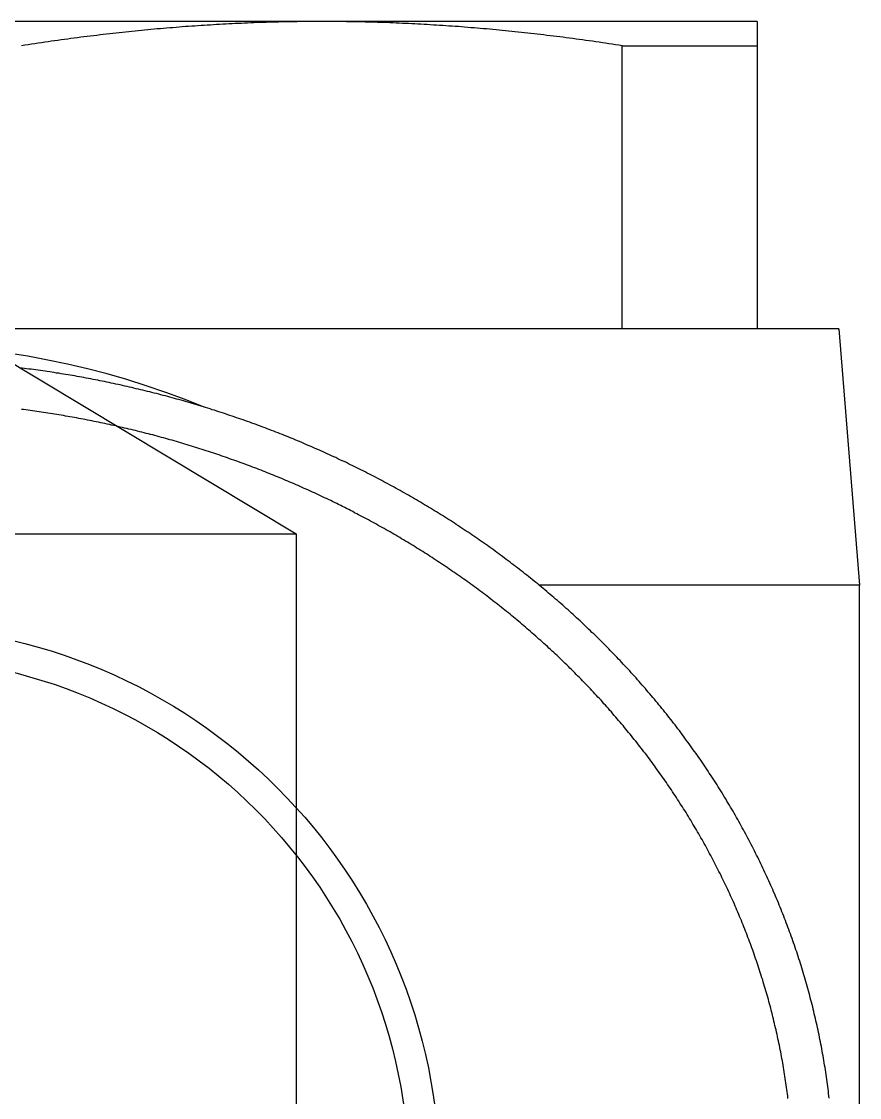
# Model space of a CAD drawing. Extents: x -40.5 to 40.2, y -38.3 to 13.3.
# Drawn here: x 30.31 to 38.5, y 0.8 to 11.3 of the extents above; entities that cross this region are included whole.
import ezdxf

# ---------------------------------------------------------------- set-up
doc = ezdxf.new("R2010")
doc.units = 0
doc.linetypes.add('DASHED', pattern=[19.05, 12.7, -6.35])
doc.layers.get('0').update_dxf_attribs({"linetype": 'CONTINUOUS'})

msp = doc.modelspace()

# ---------------------------------------------------------------- linework, layer by layer
at = {"color": 7, "linetype": 'CONTINUOUS'}
for p, q in [((33.247, 11.3), (24.747, 11.3)), ((37.497, 11.3), (33.247, 11.3)), ((37.497, 11.3), (37.497, 11.063)), ((36.181, 8.3), (36.181, 11.063)), ((36.181, 11.063), (37.497, 11.063)), ((37.497, 11.063), (37.497, 8.3)), ((38.297, 8.3), (19.697, 8.3)), ((38.297, 8.3), (38.497, 5.8)), ((38.497, 5.8), (35.368, 5.8)), ((38.497, -7.2), (38.497, 5.8))]:
    msp.add_line(p, q, dxfattribs=at)
at = {"color": 3, "linetype": 'DASHED'}
for p, q in [((28.997, 8.703), (32.997, 6.3)), ((24.997, 6.3), (32.997, 6.3)), ((32.997, 6.3), (32.997, -22.2))]:
    msp.add_line(p, q, dxfattribs=at)
at = {"color": 7}
for points in [[(33.247, 11.3, 0), (33.217, 11.3, 0), (33.187, 11.3, 0), (33.156, 11.3, 0), (33.126, 11.3, 0), (33.096, 11.299, 0), (33.066, 11.299, 0), (33.035, 11.299, 0), (33.005, 11.298, 0), (32.975, 11.298, 0), (32.945, 11.297, 0), (32.914, 11.297, 0), (32.884, 11.296, 0), (32.854, 11.296, 0), (32.824, 11.295, 0), (32.794, 11.294, 0), (32.763, 11.293, 0), (32.733, 11.293, 0), (32.703, 11.292, 0), (32.673, 11.291, 0), (32.642, 11.29, 0), (32.612, 11.289, 0), (32.582, 11.287, 0), (32.552, 11.286, 0), (32.522, 11.285, 0), (32.491, 11.284, 0), (32.461, 11.282, 0), (32.431, 11.281, 0), (32.401, 11.28, 0), (32.37, 11.278, 0), (32.34, 11.277, 0), (32.31, 11.275, 0), (32.279, 11.273, 0), (32.249, 11.272, 0), (32.219, 11.27, 0), (32.188, 11.268, 0), (32.158, 11.266, 0), (32.128, 11.264, 0), (32.097, 11.262, 0), (32.067, 11.261, 0), (32.037, 11.258, 0), (32.006, 11.256, 0), (31.976, 11.254, 0), (31.945, 11.252, 0), (31.915, 11.25, 0), (31.884, 11.247, 0), (31.854, 11.245, 0), (31.823, 11.243, 0), (31.793, 11.24, 0), (31.762, 11.238, 0), (31.731, 11.235, 0), (31.701, 11.232, 0), (31.67, 11.23, 0), (31.639, 11.227, 0), (31.608, 11.224, 0), (31.578, 11.221, 0), (31.547, 11.219, 0), (31.516, 11.216, 0), (31.485, 11.213, 0), (31.454, 11.21, 0), (31.423, 11.207, 0), (31.392, 11.203, 0), (31.361, 11.2, 0), (31.33, 11.197, 0), (31.299, 11.194, 0), (31.268, 11.19, 0), (31.237, 11.187, 0), (31.206, 11.183, 0), (31.175, 11.18, 0), (31.143, 11.176, 0), (31.112, 11.172, 0), (31.081, 11.169, 0), (31.049, 11.165, 0), (31.018, 11.161, 0), (30.986, 11.157, 0), (30.955, 11.153, 0), (30.923, 11.149, 0), (30.892, 11.146, 0), (30.86, 11.141, 0), (30.828, 11.137, 0), (30.797, 11.133, 0), (30.765, 11.129, 0), (30.733, 11.124, 0), (30.701, 11.12, 0), (30.669, 11.116, 0), (30.637, 11.111, 0), (30.605, 11.107, 0), (30.573, 11.102, 0), (30.541, 11.098, 0), (30.509, 11.093, 0), (30.476, 11.088, 0), (30.444, 11.083, 0), (30.412, 11.078, 0), (30.379, 11.073, 0), (30.346, 11.069, 0), (30.314, 11.063, 0)], [(36.181, 11.063, 0), (36.148, 11.069, 0), (36.115, 11.073, 0), (36.083, 11.078, 0), (36.051, 11.083, 0), (36.018, 11.088, 0), (35.986, 11.093, 0), (35.954, 11.098, 0), (35.922, 11.102, 0), (35.889, 11.107, 0), (35.857, 11.111, 0), (35.825, 11.116, 0), (35.793, 11.12, 0), (35.761, 11.124, 0), (35.73, 11.129, 0), (35.698, 11.133, 0), (35.666, 11.137, 0), (35.634, 11.141, 0), (35.603, 11.146, 0), (35.571, 11.149, 0), (35.539, 11.153, 0), (35.508, 11.157, 0), (35.477, 11.161, 0), (35.445, 11.165, 0), (35.414, 11.169, 0), (35.382, 11.172, 0), (35.351, 11.176, 0), (35.32, 11.18, 0), (35.289, 11.183, 0), (35.257, 11.187, 0), (35.226, 11.19, 0), (35.195, 11.194, 0), (35.164, 11.197, 0), (35.133, 11.2, 0), (35.102, 11.203, 0), (35.071, 11.207, 0), (35.04, 11.21, 0), (35.009, 11.213, 0), (34.978, 11.216, 0), (34.948, 11.219, 0), (34.917, 11.221, 0), (34.886, 11.224, 0), (34.855, 11.227, 0), (34.825, 11.23, 0), (34.794, 11.232, 0), (34.763, 11.235, 0), (34.733, 11.238, 0), (34.702, 11.24, 0), (34.671, 11.243, 0), (34.641, 11.245, 0), (34.61, 11.247, 0), (34.58, 11.25, 0), (34.549, 11.252, 0), (34.519, 11.254, 0), (34.488, 11.256, 0), (34.458, 11.258, 0), (34.427, 11.261, 0), (34.397, 11.262, 0), (34.367, 11.264, 0), (34.336, 11.266, 0), (34.306, 11.268, 0), (34.276, 11.27, 0), (34.245, 11.272, 0), (34.215, 11.273, 0), (34.185, 11.275, 0), (34.154, 11.277, 0), (34.124, 11.278, 0), (34.094, 11.28, 0), (34.063, 11.281, 0), (34.033, 11.282, 0), (34.003, 11.284, 0), (33.973, 11.285, 0), (33.943, 11.286, 0), (33.912, 11.287, 0), (33.882, 11.289, 0), (33.852, 11.29, 0), (33.822, 11.291, 0), (33.791, 11.292, 0), (33.761, 11.293, 0), (33.731, 11.293, 0), (33.701, 11.294, 0), (33.671, 11.295, 0), (33.64, 11.296, 0), (33.61, 11.296, 0), (33.58, 11.297, 0), (33.55, 11.297, 0), (33.52, 11.298, 0), (33.489, 11.298, 0), (33.459, 11.299, 0), (33.429, 11.299, 0), (33.399, 11.299, 0), (33.368, 11.3, 0), (33.338, 11.3, 0), (33.308, 11.3, 0), (33.278, 11.3, 0), (33.247, 11.3, 0)], [(38.202, 0.793, 0), (38.199, 0.816, 0), (38.196, 0.839, 0), (38.193, 0.862, 0), (38.191, 0.885, 0), (38.188, 0.908, 0), (38.184, 0.931, 0), (38.181, 0.954, 0), (38.178, 0.977, 0), (38.175, 1, 0), (38.171, 1.023, 0), (38.168, 1.046, 0), (38.164, 1.069, 0), (38.161, 1.092, 0), (38.157, 1.115, 0), (38.153, 1.137, 0), (38.149, 1.16, 0), (38.145, 1.183, 0), (38.142, 1.206, 0), (38.137, 1.229, 0), (38.133, 1.252, 0), (38.129, 1.275, 0), (38.125, 1.298, 0), (38.12, 1.32, 0), (38.116, 1.343, 0), (38.111, 1.366, 0), (38.107, 1.389, 0), (38.102, 1.412, 0), (38.097, 1.434, 0), (38.092, 1.457, 0), (38.087, 1.48, 0), (38.083, 1.503, 0), (38.078, 1.525, 0), (38.072, 1.548, 0), (38.067, 1.571, 0), (38.062, 1.593, 0), (38.056, 1.616, 0), (38.051, 1.639, 0), (38.046, 1.661, 0), (38.04, 1.684, 0), (38.034, 1.706, 0), (38.029, 1.729, 0), (38.023, 1.751, 0), (38.017, 1.774, 0), (38.011, 1.796, 0), (38.005, 1.819, 0), (37.999, 1.841, 0), (37.993, 1.864, 0), (37.986, 1.886, 0), (37.98, 1.909, 0), (37.974, 1.931, 0), (37.967, 1.953, 0), (37.961, 1.976, 0), (37.954, 1.998, 0), (37.947, 2.02, 0), (37.941, 2.042, 0), (37.934, 2.065, 0), (37.927, 2.087, 0), (37.92, 2.109, 0), (37.913, 2.131, 0), (37.906, 2.153, 0), (37.899, 2.176, 0), (37.891, 2.198, 0), (37.884, 2.22, 0), (37.877, 2.242, 0), (37.869, 2.264, 0), (37.861, 2.286, 0), (37.854, 2.308, 0), (37.846, 2.33, 0), (37.839, 2.352, 0), (37.831, 2.374, 0), (37.823, 2.396, 0), (37.815, 2.418, 0), (37.807, 2.439, 0), (37.799, 2.461, 0), (37.79, 2.483, 0), (37.782, 2.505, 0), (37.774, 2.526, 0), (37.765, 2.548, 0), (37.757, 2.57, 0), (37.748, 2.591, 0), (37.74, 2.613, 0), (37.731, 2.635, 0), (37.722, 2.656, 0), (37.714, 2.678, 0), (37.705, 2.699, 0), (37.696, 2.721, 0), (37.687, 2.742, 0), (37.678, 2.764, 0), (37.669, 2.785, 0), (37.659, 2.806, 0), (37.65, 2.828, 0), (37.641, 2.849, 0), (37.631, 2.87, 0), (37.622, 2.891, 0), (37.612, 2.913, 0), (37.603, 2.934, 0), (37.593, 2.955, 0), (37.583, 2.976, 0), (37.574, 2.997, 0), (37.564, 3.018, 0), (37.554, 3.039, 0), (37.544, 3.06, 0), (37.534, 3.081, 0), (37.523, 3.102, 0), (37.513, 3.123, 0), (37.503, 3.144, 0), (37.493, 3.164, 0), (37.482, 3.185, 0), (37.472, 3.206, 0), (37.461, 3.227, 0), (37.451, 3.247, 0), (37.44, 3.268, 0), (37.429, 3.289, 0), (37.419, 3.309, 0), (37.408, 3.33, 0), (37.397, 3.35, 0), (37.386, 3.371, 0), (37.375, 3.391, 0), (37.364, 3.411, 0), (37.353, 3.432, 0), (37.342, 3.452, 0), (37.331, 3.472, 0), (37.319, 3.493, 0), (37.308, 3.513, 0), (37.296, 3.533, 0), (37.285, 3.553, 0), (37.273, 3.573, 0), (37.262, 3.593, 0), (37.25, 3.613, 0), (37.238, 3.633, 0), (37.227, 3.653, 0), (37.215, 3.673, 0), (37.203, 3.693, 0), (37.191, 3.713, 0), (37.179, 3.732, 0), (37.167, 3.752, 0), (37.155, 3.772, 0), (37.142, 3.791, 0), (37.13, 3.811, 0), (37.118, 3.83, 0), (37.106, 3.85, 0), (37.093, 3.869, 0), (37.081, 3.889, 0), (37.068, 3.908, 0), (37.056, 3.928, 0), (37.043, 3.947, 0), (37.03, 3.966, 0), (37.018, 3.986, 0), (37.005, 4.005, 0), (36.992, 4.024, 0), (36.979, 4.043, 0), (36.966, 4.062, 0), (36.953, 4.081, 0), (36.94, 4.1, 0), (36.927, 4.119, 0), (36.914, 4.138, 0), (36.901, 4.157, 0), (36.887, 4.176, 0), (36.874, 4.194, 0), (36.861, 4.213, 0), (36.847, 4.232, 0), (36.834, 4.25, 0), (36.82, 4.269, 0), (36.806, 4.288, 0), (36.793, 4.306, 0), (36.779, 4.325, 0), (36.765, 4.343, 0), (36.752, 4.362, 0), (36.738, 4.38, 0), (36.724, 4.398, 0), (36.71, 4.416, 0), (36.696, 4.435, 0), (36.682, 4.453, 0), (36.668, 4.471, 0), (36.654, 4.489, 0), (36.639, 4.507, 0), (36.625, 4.525, 0), (36.611, 4.543, 0), (36.596, 4.561, 0), (36.582, 4.579, 0), (36.568, 4.597, 0), (36.553, 4.615, 0), (36.539, 4.632, 0), (36.524, 4.65, 0), (36.509, 4.668, 0), (36.495, 4.686, 0), (36.48, 4.703, 0), (36.465, 4.721, 0), (36.45, 4.738, 0), (36.435, 4.756, 0), (36.42, 4.773, 0), (36.406, 4.79, 0), (36.391, 4.808, 0), (36.375, 4.825, 0), (36.36, 4.842, 0), (36.345, 4.86, 0), (36.33, 4.877, 0), (36.315, 4.894, 0), (36.299, 4.911, 0), (36.284, 4.928, 0), (36.269, 4.945, 0), (36.253, 4.962, 0), (36.238, 4.979, 0), (36.222, 4.996, 0), (36.206, 5.012, 0), (36.191, 5.029, 0), (36.175, 5.046, 0), (36.16, 5.063, 0), (36.144, 5.079, 0), (36.128, 5.096, 0), (36.112, 5.112, 0), (36.096, 5.129, 0), (36.08, 5.145, 0), (36.064, 5.162, 0), (36.048, 5.178, 0), (36.032, 5.194, 0), (36.016, 5.211, 0), (36, 5.227, 0), (35.984, 5.243, 0), (35.967, 5.259, 0), (35.951, 5.275, 0), (35.935, 5.292, 0), (35.918, 5.308, 0), (35.902, 5.323, 0), (35.885, 5.339, 0), (35.869, 5.355, 0), (35.852, 5.371, 0), (35.836, 5.387, 0), (35.819, 5.403, 0), (35.803, 5.418, 0), (35.786, 5.434, 0), (35.769, 5.45, 0), (35.752, 5.465, 0), (35.735, 5.481, 0), (35.718, 5.496, 0), (35.702, 5.512, 0), (35.685, 5.527, 0), (35.668, 5.542, 0), (35.651, 5.558, 0), (35.633, 5.573, 0), (35.616, 5.588, 0), (35.599, 5.603, 0), (35.582, 5.619, 0), (35.565, 5.634, 0), (35.547, 5.649, 0), (35.53, 5.664, 0), (35.513, 5.679, 0), (35.495, 5.693, 0), (35.478, 5.708, 0), (35.461, 5.723, 0), (35.443, 5.738, 0), (35.425, 5.753, 0), (35.408, 5.767, 0), (35.39, 5.782, 0), (35.373, 5.796, 0), (35.355, 5.811, 0), (35.337, 5.825, 0), (35.319, 5.84, 0), (35.301, 5.854, 0), (35.284, 5.869, 0), (35.266, 5.883, 0), (35.248, 5.897, 0), (35.23, 5.911, 0), (35.212, 5.925, 0), (35.194, 5.94, 0), (35.176, 5.954, 0), (35.158, 5.968, 0), (35.139, 5.982, 0), (35.121, 5.996, 0), (35.103, 6.009, 0), (35.085, 6.023, 0), (35.067, 6.037, 0), (35.048, 6.051, 0), (35.03, 6.064, 0), (35.012, 6.078, 0), (34.993, 6.092, 0), (34.975, 6.105, 0), (34.956, 6.119, 0), (34.938, 6.132, 0), (34.919, 6.146, 0), (34.901, 6.159, 0), (34.882, 6.172, 0), (34.863, 6.186, 0), (34.845, 6.199, 0), (34.826, 6.212, 0), (34.807, 6.225, 0), (34.788, 6.238, 0), (34.77, 6.251, 0), (34.751, 6.264, 0), (34.732, 6.277, 0), (34.713, 6.29, 0), (34.694, 6.303, 0), (34.675, 6.316, 0), (34.656, 6.328, 0), (34.637, 6.341, 0), (34.618, 6.354, 0), (34.599, 6.366, 0), (34.58, 6.379, 0), (34.56, 6.391, 0), (34.541, 6.404, 0), (34.522, 6.416, 0), (34.503, 6.429, 0), (34.484, 6.441, 0), (34.464, 6.453, 0), (34.445, 6.465, 0), (34.426, 6.478, 0), (34.406, 6.49, 0), (34.387, 6.502, 0), (34.367, 6.514, 0), (34.348, 6.526, 0), (34.328, 6.538, 0), (34.309, 6.55, 0), (34.289, 6.561, 0), (34.27, 6.573, 0), (34.25, 6.585, 0), (34.23, 6.597, 0), (34.211, 6.608, 0), (34.191, 6.62, 0), (34.171, 6.631, 0), (34.152, 6.643, 0), (34.132, 6.654, 0), (34.112, 6.666, 0), (34.092, 6.677, 0), (34.072, 6.688, 0), (34.052, 6.7, 0), (34.032, 6.711, 0), (34.013, 6.722, 0), (33.993, 6.733, 0), (33.973, 6.744, 0), (33.953, 6.755, 0), (33.933, 6.766, 0), (33.913, 6.777, 0), (33.892, 6.788, 0), (33.872, 6.799, 0), (33.852, 6.809, 0), (33.832, 6.82, 0), (33.812, 6.831, 0), (33.792, 6.841, 0), (33.772, 6.852, 0), (33.751, 6.863, 0), (33.731, 6.873, 0), (33.711, 6.883, 0), (33.69, 6.894, 0), (33.67, 6.904, 0), (33.65, 6.914, 0), (33.629, 6.925, 0), (33.609, 6.935, 0), (33.589, 6.945, 0), (33.568, 6.955, 0), (33.548, 6.965, 0), (33.527, 6.975, 0), (33.507, 6.985, 0), (33.486, 6.995, 0), (33.466, 7.005, 0), (33.445, 7.014, 0), (33.424, 7.024, 0), (33.404, 7.034, 0), (33.383, 7.044, 0), (33.363, 7.053, 0), (33.342, 7.063, 0), (33.321, 7.072, 0), (33.3, 7.082, 0), (33.28, 7.091, 0), (33.259, 7.1, 0), (33.238, 7.11, 0), (33.218, 7.119, 0), (33.197, 7.128, 0), (33.176, 7.137, 0), (33.155, 7.146, 0), (33.134, 7.155, 0), (33.113, 7.164, 0), (33.092, 7.173, 0), (33.071, 7.182, 0), (33.05, 7.191, 0), (33.029, 7.2, 0), (33.008, 7.209, 0), (32.987, 7.217, 0), (32.967, 7.226, 0), (32.946, 7.235, 0), (32.924, 7.243, 0), (32.903, 7.252, 0), (32.882, 7.26, 0), (32.861, 7.269, 0), (32.84, 7.277, 0), (32.819, 7.285, 0), (32.798, 7.294, 0), (32.777, 7.302, 0), (32.755, 7.31, 0), (32.734, 7.318, 0), (32.713, 7.326, 0), (32.692, 7.334, 0), (32.67, 7.342, 0), (32.649, 7.35, 0), (32.628, 7.358, 0), (32.606, 7.366, 0), (32.585, 7.374, 0), (32.564, 7.381, 0), (32.542, 7.389, 0), (32.521, 7.397, 0), (32.5, 7.404, 0), (32.478, 7.412, 0), (32.457, 7.419, 0), (32.435, 7.427, 0), (32.414, 7.434, 0), (32.392, 7.442, 0), (32.371, 7.449, 0), (32.349, 7.456, 0), (32.328, 7.463, 0), (32.306, 7.471, 0), (32.285, 7.478, 0), (32.263, 7.485, 0), (32.242, 7.492, 0), (32.22, 7.499, 0), (32.199, 7.506, 0), (32.177, 7.512, 0), (32.155, 7.519, 0), (32.134, 7.526, 0), (32.112, 7.533, 0), (32.09, 7.539, 0), (32.069, 7.546, 0), (32.047, 7.553, 0), (32.025, 7.559, 0), (32.004, 7.566, 0), (31.982, 7.572, 0), (31.96, 7.579, 0), (31.938, 7.585, 0), (31.916, 7.591, 0), (31.895, 7.597, 0), (31.873, 7.604, 0), (31.851, 7.61, 0), (31.829, 7.616, 0), (31.807, 7.622, 0), (31.785, 7.628, 0), (31.764, 7.634, 0), (31.742, 7.64, 0), (31.72, 7.646, 0), (31.698, 7.651, 0), (31.676, 7.657, 0), (31.654, 7.663, 0), (31.632, 7.669, 0), (31.61, 7.674, 0), (31.588, 7.68, 0), (31.566, 7.685, 0), (31.544, 7.691, 0), (31.522, 7.696, 0), (31.5, 7.702, 0), (31.478, 7.707, 0), (31.456, 7.712, 0), (31.434, 7.717, 0), (31.412, 7.723, 0), (31.39, 7.728, 0), (31.368, 7.733, 0), (31.346, 7.738, 0), (31.324, 7.743, 0), (31.301, 7.748, 0), (31.279, 7.753, 0), (31.257, 7.758, 0), (31.235, 7.762, 0), (31.213, 7.767, 0), (31.191, 7.772, 0), (31.169, 7.776, 0), (31.146, 7.781, 0), (31.124, 7.786, 0), (31.102, 7.79, 0), (31.08, 7.795, 0), (31.058, 7.799, 0), (31.035, 7.803, 0), (31.013, 7.808, 0), (30.991, 7.812, 0), (30.968, 7.816, 0), (30.946, 7.82, 0), (30.924, 7.825, 0), (30.902, 7.829, 0), (30.879, 7.833, 0), (30.857, 7.837, 0), (30.835, 7.841, 0), (30.812, 7.844, 0), (30.79, 7.848, 0), (30.768, 7.852, 0), (30.745, 7.856, 0), (30.723, 7.86, 0), (30.701, 7.863, 0), (30.678, 7.867, 0), (30.656, 7.87, 0), (30.634, 7.874, 0), (30.611, 7.877, 0), (30.589, 7.881, 0), (30.566, 7.884, 0), (30.544, 7.887, 0), (30.521, 7.891, 0), (30.499, 7.894, 0), (30.477, 7.897, 0), (30.454, 7.9, 0), (30.432, 7.903, 0), (30.409, 7.906, 0), (30.387, 7.909, 0), (30.364, 7.912, 0), (30.342, 7.915, 0), (30.319, 7.918, 0), (30.297, 7.921, 0)], [(37.799, 0.79, 0), (37.797, 0.812, 0), (37.794, 0.834, 0), (37.791, 0.855, 0), (37.788, 0.877, 0), (37.785, 0.899, 0), (37.782, 0.92, 0), (37.779, 0.942, 0), (37.776, 0.964, 0), (37.772, 0.985, 0), (37.769, 1.007, 0), (37.766, 1.029, 0), (37.762, 1.05, 0), (37.759, 1.072, 0), (37.755, 1.094, 0), (37.751, 1.115, 0), (37.748, 1.137, 0), (37.744, 1.158, 0), (37.74, 1.18, 0), (37.736, 1.201, 0), (37.732, 1.223, 0), (37.728, 1.244, 0), (37.723, 1.266, 0), (37.719, 1.288, 0), (37.715, 1.309, 0), (37.71, 1.33, 0), (37.706, 1.352, 0), (37.701, 1.373, 0), (37.697, 1.395, 0), (37.692, 1.416, 0), (37.687, 1.438, 0), (37.682, 1.459, 0), (37.677, 1.48, 0), (37.672, 1.502, 0), (37.667, 1.523, 0), (37.662, 1.544, 0), (37.657, 1.566, 0), (37.652, 1.587, 0), (37.647, 1.608, 0), (37.641, 1.63, 0), (37.636, 1.651, 0), (37.63, 1.672, 0), (37.624, 1.693, 0), (37.619, 1.715, 0), (37.613, 1.736, 0), (37.607, 1.757, 0), (37.601, 1.778, 0), (37.595, 1.799, 0), (37.589, 1.82, 0), (37.583, 1.841, 0), (37.577, 1.863, 0), (37.571, 1.884, 0), (37.564, 1.905, 0), (37.558, 1.926, 0), (37.552, 1.947, 0), (37.545, 1.968, 0), (37.538, 1.989, 0), (37.532, 2.01, 0), (37.525, 2.03, 0), (37.518, 2.051, 0), (37.511, 2.072, 0), (37.505, 2.093, 0), (37.498, 2.114, 0), (37.49, 2.135, 0), (37.483, 2.156, 0), (37.476, 2.176, 0), (37.469, 2.197, 0), (37.462, 2.218, 0), (37.454, 2.239, 0), (37.447, 2.259, 0), (37.439, 2.28, 0), (37.432, 2.3, 0), (37.424, 2.321, 0), (37.416, 2.342, 0), (37.408, 2.362, 0), (37.401, 2.383, 0), (37.393, 2.403, 0), (37.385, 2.424, 0), (37.377, 2.444, 0), (37.368, 2.465, 0), (37.36, 2.485, 0), (37.352, 2.505, 0), (37.344, 2.526, 0), (37.335, 2.546, 0), (37.327, 2.566, 0), (37.318, 2.587, 0), (37.31, 2.607, 0), (37.301, 2.627, 0), (37.292, 2.647, 0), (37.284, 2.667, 0), (37.275, 2.688, 0), (37.266, 2.708, 0), (37.257, 2.728, 0), (37.248, 2.748, 0), (37.239, 2.768, 0), (37.23, 2.788, 0), (37.22, 2.808, 0), (37.211, 2.828, 0), (37.202, 2.848, 0), (37.192, 2.868, 0), (37.183, 2.887, 0), (37.173, 2.907, 0), (37.164, 2.927, 0), (37.154, 2.947, 0), (37.145, 2.966, 0), (37.135, 2.986, 0), (37.125, 3.006, 0), (37.115, 3.025, 0), (37.105, 3.045, 0), (37.095, 3.065, 0), (37.085, 3.084, 0), (37.075, 3.104, 0), (37.065, 3.123, 0), (37.054, 3.143, 0), (37.044, 3.162, 0), (37.034, 3.181, 0), (37.023, 3.201, 0), (37.013, 3.22, 0), (37.002, 3.239, 0), (36.992, 3.258, 0), (36.981, 3.278, 0), (36.97, 3.297, 0), (36.96, 3.316, 0), (36.949, 3.335, 0), (36.938, 3.354, 0), (36.927, 3.373, 0), (36.916, 3.392, 0), (36.905, 3.411, 0), (36.894, 3.43, 0), (36.883, 3.449, 0), (36.871, 3.468, 0), (36.86, 3.486, 0), (36.849, 3.505, 0), (36.837, 3.524, 0), (36.826, 3.543, 0), (36.814, 3.561, 0), (36.803, 3.58, 0), (36.791, 3.599, 0), (36.78, 3.617, 0), (36.768, 3.636, 0), (36.756, 3.654, 0), (36.744, 3.673, 0), (36.732, 3.691, 0), (36.721, 3.709, 0), (36.709, 3.728, 0), (36.697, 3.746, 0), (36.684, 3.764, 0), (36.672, 3.782, 0), (36.66, 3.801, 0), (36.648, 3.819, 0), (36.636, 3.837, 0), (36.623, 3.855, 0), (36.611, 3.873, 0), (36.598, 3.891, 0), (36.586, 3.909, 0), (36.573, 3.927, 0), (36.561, 3.945, 0), (36.548, 3.962, 0), (36.535, 3.98, 0), (36.523, 3.998, 0), (36.51, 4.016, 0), (36.497, 4.033, 0), (36.484, 4.051, 0), (36.471, 4.069, 0), (36.458, 4.086, 0), (36.445, 4.104, 0), (36.432, 4.121, 0), (36.419, 4.139, 0), (36.406, 4.156, 0), (36.392, 4.173, 0), (36.379, 4.191, 0), (36.366, 4.208, 0), (36.352, 4.225, 0), (36.339, 4.242, 0), (36.325, 4.26, 0), (36.312, 4.277, 0), (36.298, 4.294, 0), (36.285, 4.311, 0), (36.271, 4.328, 0), (36.257, 4.345, 0), (36.243, 4.362, 0), (36.23, 4.379, 0), (36.216, 4.395, 0), (36.202, 4.412, 0), (36.188, 4.429, 0), (36.174, 4.446, 0), (36.16, 4.462, 0), (36.145, 4.479, 0), (36.131, 4.496, 0), (36.117, 4.512, 0), (36.103, 4.529, 0), (36.089, 4.545, 0), (36.074, 4.562, 0), (36.06, 4.578, 0), (36.045, 4.595, 0), (36.031, 4.611, 0), (36.016, 4.627, 0), (36.002, 4.643, 0), (35.987, 4.66, 0), (35.973, 4.676, 0), (35.958, 4.692, 0), (35.943, 4.708, 0), (35.928, 4.724, 0), (35.913, 4.74, 0), (35.899, 4.756, 0), (35.884, 4.772, 0), (35.869, 4.788, 0), (35.854, 4.804, 0), (35.839, 4.819, 0), (35.824, 4.835, 0), (35.808, 4.851, 0), (35.793, 4.867, 0), (35.778, 4.882, 0), (35.763, 4.898, 0), (35.747, 4.913, 0), (35.732, 4.929, 0), (35.717, 4.944, 0), (35.701, 4.96, 0), (35.686, 4.975, 0), (35.67, 4.991, 0), (35.655, 5.006, 0), (35.639, 5.021, 0), (35.623, 5.036, 0), (35.608, 5.052, 0), (35.592, 5.067, 0), (35.576, 5.082, 0), (35.56, 5.097, 0), (35.544, 5.112, 0), (35.529, 5.127, 0), (35.513, 5.142, 0), (35.497, 5.157, 0), (35.481, 5.172, 0), (35.465, 5.186, 0), (35.449, 5.201, 0), (35.432, 5.216, 0), (35.416, 5.231, 0), (35.4, 5.245, 0), (35.384, 5.26, 0), (35.367, 5.274, 0), (35.351, 5.289, 0), (35.335, 5.303, 0), (35.318, 5.318, 0), (35.302, 5.332, 0), (35.285, 5.346, 0), (35.269, 5.361, 0), (35.252, 5.375, 0), (35.236, 5.389, 0), (35.219, 5.403, 0), (35.202, 5.417, 0), (35.186, 5.432, 0), (35.169, 5.446, 0), (35.152, 5.46, 0), (35.135, 5.474, 0), (35.118, 5.487, 0), (35.102, 5.501, 0), (35.085, 5.515, 0), (35.068, 5.529, 0), (35.051, 5.543, 0), (35.033, 5.556, 0), (35.017, 5.57, 0), (34.999, 5.584, 0), (34.982, 5.597, 0), (34.965, 5.611, 0), (34.948, 5.624, 0), (34.931, 5.638, 0), (34.913, 5.651, 0), (34.896, 5.664, 0), (34.879, 5.678, 0), (34.861, 5.691, 0), (34.844, 5.704, 0), (34.826, 5.717, 0), (34.809, 5.73, 0), (34.791, 5.744, 0), (34.774, 5.757, 0), (34.756, 5.77, 0), (34.738, 5.783, 0), (34.721, 5.795, 0), (34.703, 5.808, 0), (34.685, 5.821, 0), (34.667, 5.834, 0), (34.65, 5.847, 0), (34.632, 5.859, 0), (34.614, 5.872, 0), (34.596, 5.885, 0), (34.578, 5.897, 0), (34.56, 5.91, 0), (34.542, 5.922, 0), (34.524, 5.934, 0), (34.506, 5.947, 0), (34.488, 5.959, 0), (34.47, 5.971, 0), (34.452, 5.984, 0), (34.434, 5.996, 0), (34.415, 6.008, 0), (34.397, 6.02, 0), (34.379, 6.032, 0), (34.361, 6.044, 0), (34.342, 6.056, 0), (34.324, 6.068, 0), (34.306, 6.08, 0), (34.287, 6.092, 0), (34.269, 6.104, 0), (34.25, 6.115, 0), (34.232, 6.127, 0), (34.213, 6.139, 0), (34.195, 6.15, 0), (34.176, 6.162, 0), (34.157, 6.173, 0), (34.139, 6.185, 0), (34.12, 6.196, 0), (34.101, 6.208, 0), (34.083, 6.219, 0), (34.064, 6.23, 0), (34.045, 6.241, 0), (34.026, 6.253, 0), (34.007, 6.264, 0), (33.989, 6.275, 0), (33.97, 6.286, 0), (33.951, 6.297, 0), (33.932, 6.308, 0), (33.913, 6.319, 0), (33.894, 6.33, 0), (33.875, 6.34, 0), (33.856, 6.351, 0), (33.837, 6.362, 0), (33.818, 6.373, 0), (33.798, 6.383, 0), (33.779, 6.394, 0), (33.76, 6.404, 0), (33.741, 6.415, 0), (33.722, 6.425, 0), (33.703, 6.436, 0), (33.683, 6.446, 0), (33.664, 6.457, 0), (33.645, 6.467, 0), (33.625, 6.477, 0), (33.606, 6.487, 0), (33.587, 6.497, 0), (33.567, 6.507, 0), (33.548, 6.517, 0), (33.528, 6.527, 0), (33.509, 6.537, 0), (33.489, 6.547, 0), (33.47, 6.557, 0), (33.45, 6.567, 0), (33.431, 6.577, 0), (33.411, 6.586, 0), (33.392, 6.596, 0), (33.372, 6.606, 0), (33.352, 6.615, 0), (33.333, 6.625, 0), (33.313, 6.634, 0), (33.293, 6.644, 0), (33.274, 6.653, 0), (33.254, 6.662, 0), (33.234, 6.672, 0), (33.214, 6.681, 0), (33.194, 6.69, 0), (33.175, 6.699, 0), (33.155, 6.708, 0), (33.135, 6.717, 0), (33.115, 6.726, 0), (33.095, 6.735, 0), (33.075, 6.744, 0), (33.055, 6.753, 0), (33.035, 6.762, 0), (33.015, 6.771, 0), (32.995, 6.78, 0), (32.975, 6.788, 0), (32.955, 6.797, 0), (32.935, 6.805, 0), (32.915, 6.814, 0), (32.895, 6.822, 0), (32.875, 6.831, 0), (32.855, 6.839, 0), (32.835, 6.848, 0), (32.815, 6.856, 0), (32.794, 6.864, 0), (32.774, 6.873, 0), (32.754, 6.881, 0), (32.734, 6.889, 0), (32.713, 6.897, 0), (32.693, 6.905, 0), (32.673, 6.913, 0), (32.653, 6.921, 0), (32.632, 6.929, 0), (32.612, 6.937, 0), (32.591, 6.944, 0), (32.571, 6.952, 0), (32.551, 6.96, 0), (32.53, 6.968, 0), (32.51, 6.975, 0), (32.489, 6.983, 0), (32.469, 6.99, 0), (32.448, 6.998, 0), (32.428, 7.005, 0), (32.407, 7.013, 0), (32.387, 7.02, 0), (32.366, 7.027, 0), (32.346, 7.034, 0), (32.325, 7.042, 0), (32.305, 7.049, 0), (32.284, 7.056, 0), (32.263, 7.063, 0), (32.243, 7.07, 0), (32.222, 7.077, 0), (32.201, 7.084, 0), (32.181, 7.091, 0), (32.16, 7.098, 0), (32.139, 7.104, 0), (32.118, 7.111, 0), (32.098, 7.118, 0), (32.077, 7.125, 0), (32.056, 7.131, 0), (32.035, 7.138, 0), (32.015, 7.144, 0), (31.994, 7.151, 0), (31.973, 7.157, 0), (31.952, 7.163, 0), (31.931, 7.17, 0), (31.91, 7.176, 0), (31.89, 7.182, 0), (31.869, 7.188, 0), (31.848, 7.195, 0), (31.827, 7.201, 0), (31.806, 7.207, 0), (31.785, 7.213, 0), (31.764, 7.219, 0), (31.743, 7.225, 0), (31.722, 7.23, 0), (31.701, 7.236, 0), (31.68, 7.242, 0), (31.659, 7.248, 0), (31.638, 7.253, 0), (31.617, 7.259, 0), (31.596, 7.265, 0), (31.575, 7.27, 0), (31.554, 7.276, 0), (31.532, 7.281, 0), (31.511, 7.287, 0), (31.49, 7.292, 0), (31.469, 7.297, 0), (31.448, 7.303, 0), (31.427, 7.308, 0), (31.406, 7.313, 0), (31.384, 7.318, 0), (31.363, 7.323, 0), (31.342, 7.328, 0), (31.321, 7.333, 0), (31.3, 7.338, 0), (31.278, 7.343, 0), (31.257, 7.348, 0), (31.236, 7.353, 0), (31.215, 7.357, 0), (31.193, 7.362, 0), (31.172, 7.367, 0), (31.151, 7.371, 0), (31.129, 7.376, 0), (31.108, 7.38, 0), (31.087, 7.385, 0), (31.065, 7.389, 0), (31.044, 7.394, 0), (31.023, 7.398, 0), (31.001, 7.402, 0), (30.98, 7.407, 0), (30.959, 7.411, 0), (30.937, 7.415, 0), (30.916, 7.419, 0), (30.894, 7.423, 0), (30.873, 7.427, 0), (30.852, 7.431, 0), (30.83, 7.435, 0), (30.809, 7.439, 0), (30.787, 7.443, 0), (30.766, 7.447, 0), (30.744, 7.45, 0), (30.723, 7.454, 0), (30.701, 7.458, 0), (30.68, 7.461, 0), (30.658, 7.465, 0), (30.637, 7.468, 0), (30.615, 7.472, 0), (30.594, 7.475, 0), (30.572, 7.479, 0), (30.55, 7.482, 0), (30.529, 7.485, 0), (30.507, 7.488, 0), (30.486, 7.492, 0), (30.464, 7.495, 0), (30.443, 7.498, 0), (30.421, 7.501, 0), (30.399, 7.504, 0), (30.378, 7.507, 0), (30.356, 7.51, 0), (30.335, 7.513, 0), (30.313, 7.515, 0)]]:
    msp.add_polyline3d(points, dxfattribs=at)
at = {"color": 7, "linetype": 'CONTINUOUS'}
for radius in [5.4, 5.1]:
    msp.add_circle((28.997, 0), radius, dxfattribs=at)
msp.add_arc((28.997, 0), 8.15, 67.6401, 112.3599, dxfattribs=at)

doc.saveas('drawing.dxf')
